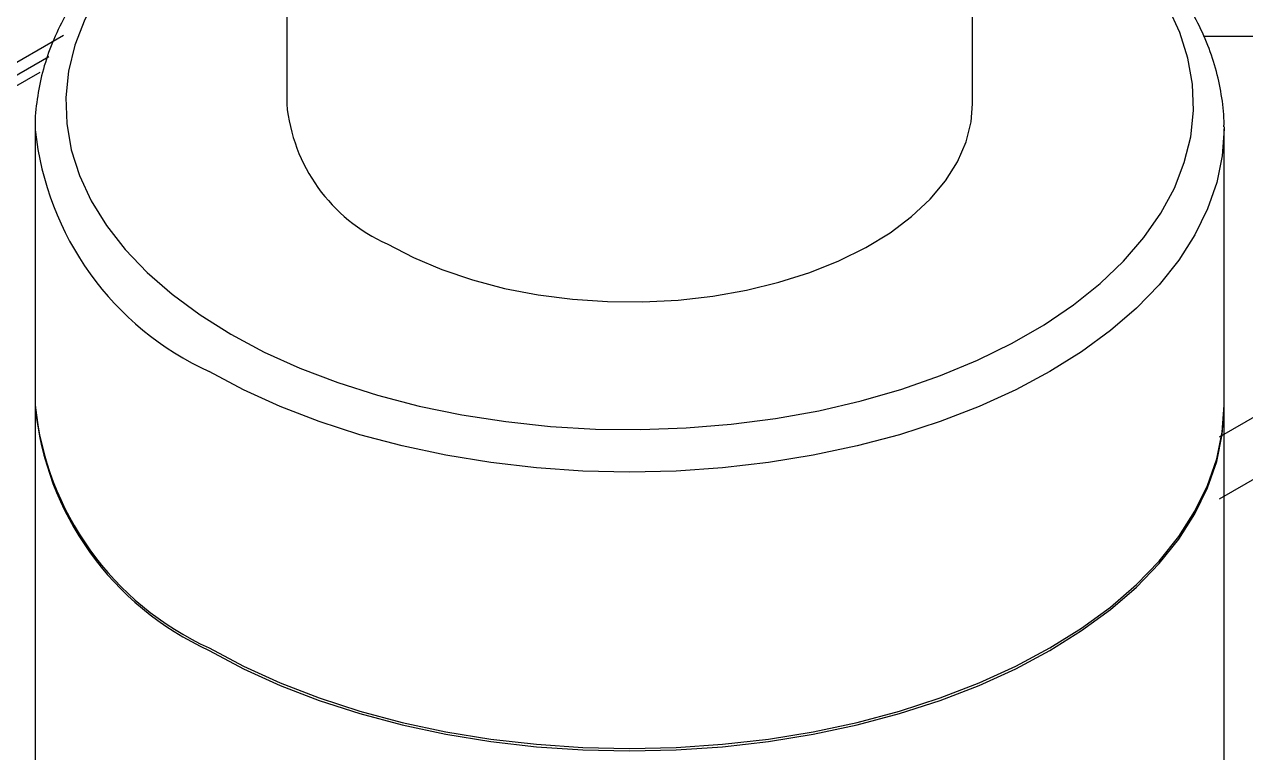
# Model space of a CAD drawing. Extents: x 0 to 8.27, y -9.61 to 0.
# Drawn here: x 1.4942 to 1.8948, y -2.8009 to -2.5621 of the extents above; entities that cross this region are included whole.
import ezdxf

# ---------------------------------------------------------------- set-up
doc = ezdxf.new("R2010")
doc.units = 0
doc.header["$LTSCALE"] = 0.5
doc.header["$MEASUREMENT"] = 0
doc.layers.add('Housing', color=150, linetype='CONTINUOUS')
doc.layers.add('Mounting', color=4, linetype='CONTINUOUS')

msp = doc.modelspace()

# ---------------------------------------------------------------- linework, layer by layer
at = {"layer": 'Housing', "transparency": 16777216}
for p, q in [((1.506943523841045, -2.565773617117195), (0.832924517449527, -2.954876507219062)), ((1.502158282045201, -2.572793359454174), (0.8366118305170573, -2.957005147743523)), ((1.499275587050505, -2.577838788344586), (0.8395404261040937, -2.958695789989626)), ((1.886214531634522, -2.697386945289388), (2.096606565735527, -2.575930209282312)), ((1.886214531634522, -2.717682614245966), (2.096606565735527, -2.596225878238776))]:
    msp.add_line(p, q, dxfattribs=at)
at = {"layer": 'Mounting', "linetype": 'Continuous', "lineweight": 25, "transparency": 16777216}
for p, q in [((1.580207172321906, -2.515751721085614), (1.580207172321906, -2.588201180809499)), ((1.805207172321815, -2.588201180809499), (1.805207172321815, -2.515751721085614)), ((2.130406269876147, -2.566079394971659), (1.881179222081499, -2.566079394971659)), ((1.887704121716496, -2.595736914681304), (1.887707172321797, -2.596366588928269)), ((1.497707172321924, -2.596366588928269), (1.497707172321924, -2.687002619047568)), ((1.887707172321797, -2.687002619047568), (1.887707172321797, -2.596366588928269)), ((1.497707172321924, -2.68781915985948), (1.497707172321924, -3.338647365084505)), ((1.887707172321797, -3.563789572797752), (1.887707172321797, -2.68781915985948))]:
    msp.add_line(p, q, dxfattribs=at)
at = {"layer": 'Mounting', "linetype": 'Continuous', "lineweight": 25, "transparency": 16777216, "flags": 128}
for points in [[(1.574394452246651, -2.50609816176415), (1.567265887878392, -2.509703882286878), (1.556731129736562, -2.515785468712004), (1.547078228409163, -2.522336698818201), (1.53836978666547, -2.529315085364367), (1.530662282091924, -2.536675370836058), (1.524005700813376, -2.544369820957392), (1.518443213313475, -2.552348534266905), (1.514010894458323, -2.560559765747023), (1.510737489536695, -2.568950262410674), (1.508644227835219, -2.57746560866746), (1.507744684959761, -2.586050579228974), (1.508044694790641, -2.594649497267135), (1.509542311649028, -2.603206595498584), (1.512227822915264, -2.611666377857766), (1.51608381201774, -2.619973979409671), (1.521085271387818, -2.628075522170427), (1.527199764642518, -2.635918464526519), (1.534387636946093, -2.643451941986989), (1.542602272188759, -2.650627097059775), (1.551790395309098, -2.657397396110916), (1.561892417802227, -2.663718931153078)], [(1.561892417802227, -2.663718931153078), (1.572842824176604, -2.669550704605619), (1.584570596844031, -2.674854895180026), (1.596999676699141, -2.679597103164944), (1.610049456389078, -2.683746573521937), (1.623635303085365, -2.687276395343353), (1.637669107358505, -2.690163676380273), (1.652059854603039, -2.692389691507167), (1.666714215300743, -2.693940004161725), (1.681537150298681, -2.694804559971537), (1.696432527176029, -2.69497775196043), (1.711303743697471, -2.694458456911882), (1.726054354317483, -2.69325004265351), (1.740588695665764, -2.69136034621544), (1.75481250696177, -2.688801623004331), (1.768633541330672, -2.685590467322065), (1.781962164061241, -2.681747704745355), (1.794711933920297, -2.677298257064301), (1.806800163758197, -2.672270980654268), (1.818148456765329, -2.666698479332005), (1.828683214907159, -2.66061689290688), (1.838336116234558, -2.654065662800683), (1.847044557978251, -2.647087276254517), (1.854752062551796, -2.639726990782826), (1.861408643830345, -2.632032540661491), (1.866971131330246, -2.624053827351979), (1.871403450185397, -2.615842595871861), (1.874676855107026, -2.60745209920821), (1.876770116808501, -2.598936752951538), (1.87766965968396, -2.590351782389909), (1.87736964985308, -2.581752864351749), (1.875872032994693, -2.5731957661203), (1.873186521728456, -2.564735983761118), (1.86933053262598, -2.556428382209212)], [(1.613157659438428, -2.634124137099427), (1.621758641987952, -2.638602583876256), (1.63111169660894, -2.642546763242073), (1.641117678595691, -2.645914865914499), (1.651670522049898, -2.648671189167423), (1.662658364205726, -2.650786515288466), (1.673964731202631, -2.652238421294776), (1.685469772738287, -2.65301151662117), (1.697051532509903, -2.653097606265185), (1.708587240982723, -2.652495777654956), (1.71995461677713, -2.651212410323517), (1.731033162882085, -2.649261108284001), (1.741705443952668, -2.646662555823234), (1.75185833115458, -2.643444298243814), (1.761384201357913, -2.639640449876758), (1.770182077968656, -2.635291332460945), (1.778158701305728, -2.630443047723013), (1.785229517178067, -2.625146988687213), (1.791319573178015, -2.619459294896949), (1.79636431319679, -2.613440257321251), (1.800310261735575, -2.607153679255696), (1.803115590758097, -2.600666199991785), (1.804750563078613, -2.594046588423673), (1.805207172321815, -2.588201180809499)], [(1.887707172321797, -2.596366588928269), (1.887106052399957, -2.605198815941996), (1.885306398737811, -2.613976589339124), (1.882319306799417, -2.622645791227789), (1.878163192999381, -2.631152973095588), (1.872863681161533, -2.639445685337357), (1.866453444538564, -2.647472800624421), (1.85897200437077, -2.655184829121929), (1.85046548622492, -2.662534223609548), (1.840986335613906, -2.669475672626383), (1.830592994653188, -2.675966379831031), (1.819349541746277, -2.681966327855086), (1.807325296518883, -2.687438525023929), (1.794594392441439, -2.692349233422185), (1.781235319771184, -2.696668176899713), (1.767330441632993, -2.700368727733682), (1.752965486224838, -2.703428070797706), (1.738229018273813, -2.705827344224524), (1.723211893004844, -2.707551755695469), (1.708006695988814, -2.708590673640508), (1.69270717232186, -2.70893769278495), (1.677407648654906, -2.708590673640508), (1.662202451638876, -2.707551755695469), (1.647185326369907, -2.705827344224524), (1.632448858418883, -2.703428070797706), (1.618083903010728, -2.700368727733682), (1.604179024872536, -2.696668176899713), (1.590819952202281, -2.692349233422185), (1.578089048124838, -2.687438525023929), (1.566064802897444, -2.681966327855086), (1.554821349990533, -2.675966379831031)], [(1.554821349990533, -2.76660240995033), (1.566064802897444, -2.772602357974385), (1.578089048124838, -2.778074555143228), (1.590819952202281, -2.782985263541484), (1.604179024872536, -2.787304207019012), (1.618083903010728, -2.791004757852981), (1.632448858418883, -2.794064100917005), (1.647185326369907, -2.796463374343823), (1.662202451638876, -2.798187785814768), (1.677407648654906, -2.799226703759807), (1.69270717232186, -2.799573722904249), (1.708006695988814, -2.799226703759807), (1.723211893004844, -2.798187785814768), (1.738229018273813, -2.796463374343823), (1.752965486224838, -2.794064100917005), (1.767330441632993, -2.791004757852981), (1.781235319771184, -2.787304207019012), (1.794594392441439, -2.782985263541484), (1.807325296518883, -2.778074555143228), (1.819349541746277, -2.772602357974385), (1.830592994653188, -2.76660240995033), (1.840986335613906, -2.760111702745682), (1.85046548622492, -2.753170253728847), (1.85897200437077, -2.745820859241228), (1.866453444538564, -2.73810883074372), (1.872863681161533, -2.730081715456656), (1.878163192999381, -2.721789003214887), (1.882319306799417, -2.713281821347088), (1.885306398737811, -2.704612619458423), (1.887106052399957, -2.695834846061295), (1.887707172321797, -2.687002619047568)], [(1.554821349990533, -2.767418950762242), (1.566064802897444, -2.773418898786296), (1.578089048124838, -2.778891095955139), (1.590819952202281, -2.783801804353395), (1.604179024872536, -2.788120747830924), (1.618083903010728, -2.791821298664892), (1.632448858418883, -2.794880641728916), (1.647185326369907, -2.797279915155734), (1.662202451638876, -2.79900432662668), (1.677407648654906, -2.800043244571718), (1.69270717232186, -2.80039026371616), (1.708006695988814, -2.800043244571718), (1.723211893004844, -2.79900432662668), (1.738229018273813, -2.797279915155734), (1.752965486224838, -2.794880641728916), (1.767330441632993, -2.791821298664892), (1.781235319771184, -2.788120747830924), (1.794594392441439, -2.783801804353395), (1.807325296518883, -2.778891095955139), (1.819349541746277, -2.773418898786296), (1.830592994653188, -2.767418950762242), (1.840986335613906, -2.760928243557593), (1.85046548622492, -2.753986794540758), (1.85897200437077, -2.746637400053139), (1.866453444538564, -2.738925371555631), (1.872863681161533, -2.730898256268453), (1.878163192999381, -2.722605544026798), (1.882319306799417, -2.714098362159), (1.885306398737811, -2.705429160270334), (1.887106052399957, -2.696651386873206), (1.887707172321797, -2.68781915985948), (1.887705889849457, -2.687410889430218)]]:
    msp.add_lwpolyline(points, dxfattribs=at)
at = {"layer": 'Mounting', "linetype": 'Continuous', "lineweight": 25, "transparency": 16777216}
for centre, radius, start, end in [((1.636078129441302, -2.582895577368042), 0.05612230641478581, 185.4246401014907, 245.8955008561301), ((1.595614264773502, -2.586368836958847), 0.09844684649705675, 186.0064664105521, 245.5206742888552), ((1.595534554602608, -2.677099923547523), 0.09832731106912454, 185.7801459138199, 245.5399950438023), ((1.595427945043838, -2.678043624996228), 0.09816743053381542, 185.4755690322846, 245.5659031586499)]:
    msp.add_arc(centre, radius, start, end, dxfattribs=at)
for points, knots in [([(1.573584882745962, -2.503655556151209), (1.572932282549772, -2.503936487576873), (1.568352995235927, -2.505907779833812), (1.560471729197587, -2.510076466803405), (1.550054927198033, -2.516164980060005), (1.540473476862843, -2.522776548164295), (1.531712281754807, -2.529818520006067), (1.523850241870576, -2.537271797564806), (1.51693703834664, -2.545090015529688), (1.511025190615754, -2.553225263933307), (1.506153223822565, -2.561620787256736), (1.502364693958697, -2.570214041837282), (1.499631925032162, -2.578941508622954), (1.498126931742689, -2.58773658893687), (1.497520530692981, -2.593679005415417), (1.497713340853778, -2.596654871114644), (1.497716352701872, -2.596701356504575)], [0, 0, 0, 0, 0.01381946163011013, 0.09697098728127015, 0.1802104063188128, 0.2635133153462301, 0.3468180045139733, 0.4300284116659794, 0.513018194211239, 0.5956279614000337, 0.677685116072329, 0.7590418577027213, 0.8396235815678245, 0.9194689567058181, 0.9987420410305483, 1, 1, 1, 1]), ([(1.887663373644699, -2.595673910192879), (1.887674346706916, -2.595434676964366), (1.887819223376226, -2.592276095246341), (1.88709116947436, -2.58619518945158), (1.885408430376145, -2.577514936777099), (1.882559857334371, -2.568958388770731), (1.878703969033012, -2.560562687156327), (1.873812890864627, -2.552363973227891), (1.867913895079454, -2.544403728304353), (1.861028782761622, -2.53672791690996), (1.853195724918095, -2.52938270067488), (1.84445469405884, -2.522419188830888), (1.834882326027326, -2.515861668554059), (1.824455960968152, -2.509816722323187), (1.816798335076072, -2.505775177968978), (1.812454297156336, -2.503911823558148), (1.812036678493513, -2.503732688018424)], [0, 0, 0, 0, 0.006539258844069029, 0.08633743549433925, 0.1661214719273014, 0.2461730052862951, 0.3267515873367117, 0.4080149183377118, 0.4900038006415573, 0.5726562766653868, 0.6558432184330459, 0.7394102858022659, 0.8232118321618017, 0.9071299246372039, 0.9910718374439821, 1, 1, 1, 1])]:
    msp.add_open_spline(points, degree=3, knots=knots, dxfattribs=at)

doc.saveas('drawing.dxf')
